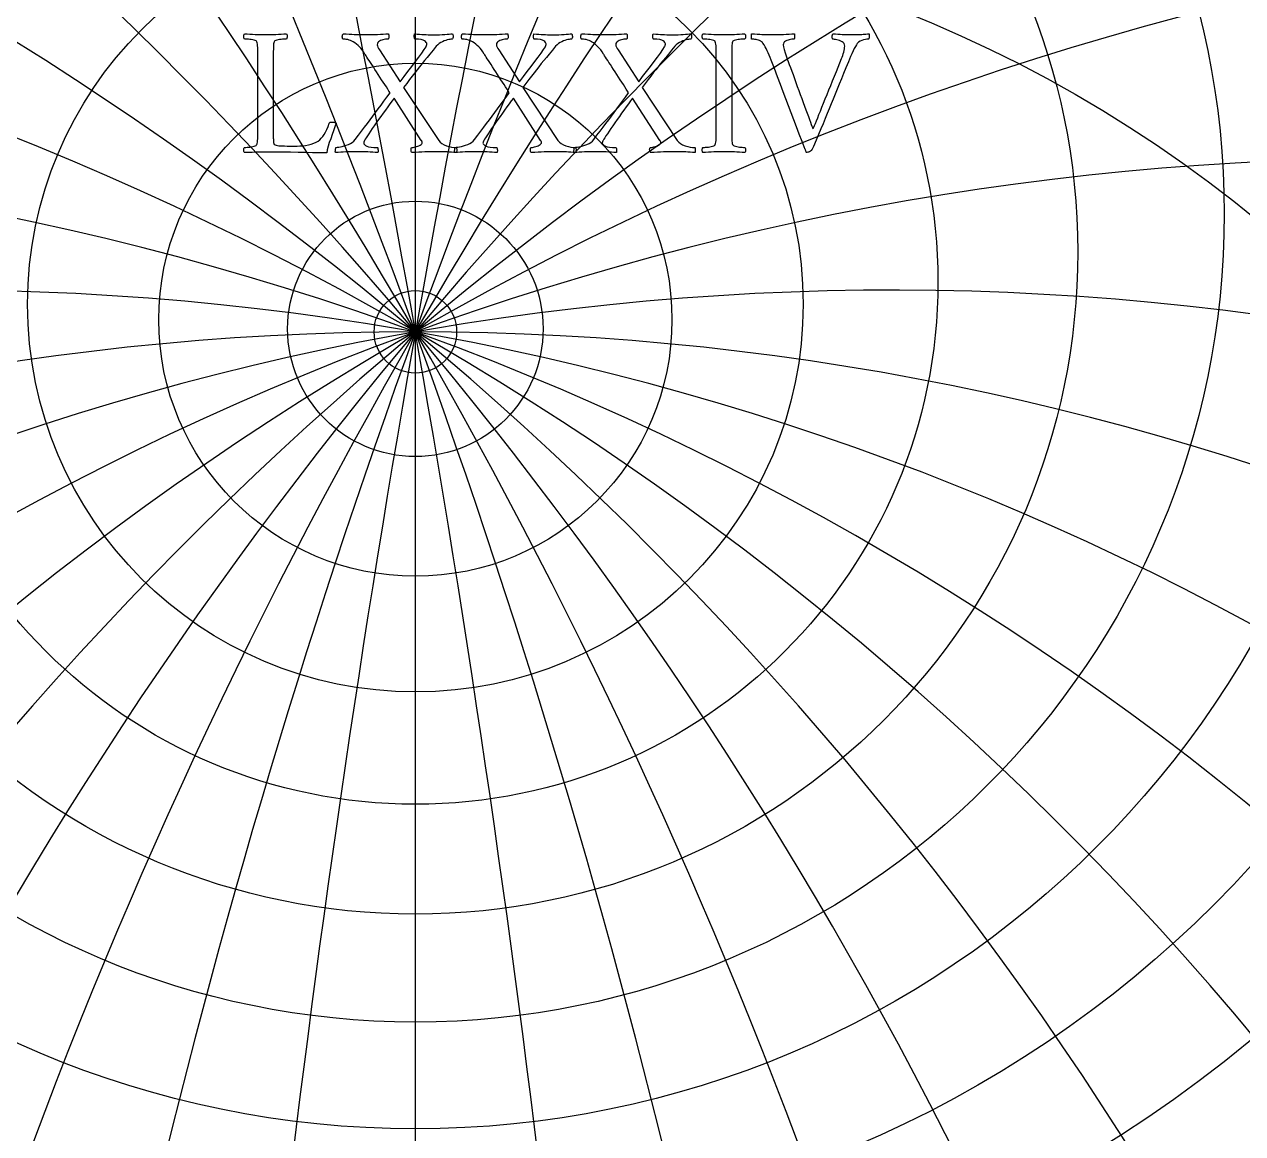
# Model space of a CAD drawing. Header units: millimetres. Extents: x -69 to 69, y -69 to 71.
# Drawn here: x -8.65 to 18.29, y 2.44 to 26.97 of the extents above; entities that cross this region are included whole.
import ezdxf

# ---------------------------------------------------------------- set-up
doc = ezdxf.new("R2010")
doc.units = ezdxf.units.MM
for name, color, linetype in [('ENGRAVE', 7, 'Continuous'), ('ENGRAVE_FINE', 8, 'Continuous'), ('TEXT', 5, 'Continuous')]:
    doc.layers.add(name, color=color, linetype=linetype)

msp = doc.modelspace()

# ---------------------------------------------------------------- linework, layer by layer
at = {"layer": 'ENGRAVE'}
msp.add_lwpolyline([(0, -68.4), (0, 68.4)], dxfattribs=at)
for centre, radius in [((0, 0), 68.4), ((0, 28.8432), 33.3517), ((0, 26.8182), 28.9689), ((0, 25.1801), 24.9848), ((0, 23.8544), 21.312), ((0, 0), 44.7739), ((0, 22.7867), 17.8831), ((0, 21.9369), 14.645), ((0, 21.2755), 11.5541), ((0, 0), 29.3085), ((0, 20.7809), 8.5741), ((0, 20.4378), 5.6736), ((0, 20.2359), 2.8242), ((0, 20.1692), 0.912)]:
    msp.add_circle(centre, radius, dxfattribs=at)
for centre, radius, start, end in [((0, 31.3587), 38.2501, 111.49393, 68.50607), ((0, 34.5126), 43.8255, 148.80664, 31.19336), ((0, 38.5209), 50.3089, 170.13999, 9.86001), ((0, 43.7121), 58.0444, 186.805648, 353.194352), ((0, 50.6077), 67.571, 200.977233, 339.022767), ((0, -39.6126), 59.7818, 41.5, 138.5), ((0, -39.6126), 59.7818, 41.5, 138.5)]:
    msp.add_arc(centre, radius, start, end, dxfattribs=at)
at = {"layer": 'ENGRAVE_FINE'}
for centre, radius, start, end in [((-339.0394, -39.6126), 344.2696, 3.796918, 18.104908), ((-339.0394, -39.6126), 344.2696, 3.796918, 18.104908), ((339.0394, -39.6126), 344.2696, 161.895092, 176.203082), ((339.0394, -39.6126), 344.2696, 161.895092, 176.203082), ((-164.2491, -39.6126), 174.7903, 7.643853, 36.432876), ((-164.2491, -39.6126), 174.7903, 7.643853, 36.432876), ((164.2491, -39.6126), 174.7903, 143.567124, 172.356147), ((164.2491, -39.6126), 174.7903, 143.567124, 172.356147), ((-103.5451, -39.6126), 119.5636, 11.59326, 55.206839), ((-103.5451, -39.6126), 119.5636, 11.59326, 55.206839), ((103.5451, -39.6126), 119.5636, 124.793161, 168.40674), ((103.5451, -39.6126), 119.5636, 124.793161, 168.40674), ((-71.2452, -39.6126), 93.004, 15.702685, 74.635415), ((-71.2452, -39.6126), 93.004, 15.702685, 74.635415), ((71.2452, -39.6126), 93.004, 105.364585, 164.297315), ((71.2452, -39.6126), 93.004, 105.364585, 164.297315), ((-50.1629, -39.6126), 78.0396, 20.037916, 94.860474), ((-50.1629, -39.6126), 78.0396, 20.037916, 94.860474), ((50.1629, -39.6126), 78.0396, 85.139526, 159.962084), ((50.1629, -39.6126), 78.0396, 85.139526, 159.962084), ((-34.515, -39.6126), 69.0301, 24.676911, 113.452999), ((-34.515, -39.6126), 69.0301, 24.676911, 113.452999), ((34.515, -39.6126), 69.0301, 66.547001, 155.323089), ((34.515, -39.6126), 69.0301, 66.547001, 155.323089), ((-21.7588, -39.6126), 63.6185, 29.714957, 123.166409), ((-21.7588, -39.6126), 63.6185, 29.714957, 123.166409), ((21.7588, -39.6126), 63.6185, 56.833591, 150.285043), ((21.7588, -39.6126), 63.6185, 56.833591, 150.285043), ((-10.5411, -39.6126), 60.704, 35.271588, 131.400216), ((-10.5411, -39.6126), 60.704, 35.271588, 131.400216), ((10.5411, -39.6126), 60.704, 48.599784, 144.728412), ((10.5411, -39.6126), 60.704, 48.599784, 144.728412)]:
    msp.add_arc(centre, radius, start, end, dxfattribs=at)
at = {"layer": 'TEXT'}
for points in [[(-3.1411, 24.604), (-3.1411, 24.5994), (-3.1411, 24.5939), (-3.1411, 24.5873), (-3.1411, 24.5797), (-3.1411, 24.5601), (-3.1411, 24.5377), (-3.1411, 24.5126), (-3.1411, 24.4847), (-3.1408, 24.456), (-3.1401, 24.4285), (-3.1388, 24.4024), (-3.137, 24.3775), (-3.1345, 24.3557), (-3.131, 24.339), (-3.1264, 24.3274), (-3.1208, 24.3208), (-3.0995, 24.3081), (-3.0758, 24.2981), (-3.0499, 24.2909), (-3.0217, 24.2864), (-2.9882, 24.2838), (-2.9464, 24.2819), (-2.8962, 24.2808), (-2.8377, 24.2804), (-2.6152, 24.2804), (-2.5572, 24.282), (-2.4964, 24.2869), (-2.4328, 24.2952), (-2.3664, 24.3067), (-2.3021, 24.3217), (-2.2446, 24.3405), (-2.1939, 24.3632), (-2.15, 24.3896), (-2.1142, 24.4184), (-2.0797, 24.4523), (-2.0465, 24.4912), (-2.0145, 24.5352), (-1.984, 24.5858), (-1.9553, 24.6444), (-1.9284, 24.7112), (-1.9032, 24.786), (-1.8967, 24.7966), (-1.885, 24.8042), (-1.8684, 24.8088), (-1.8466, 24.8103), (-1.8132, 24.8088), (-1.7859, 24.8042), (-1.7647, 24.7966), (-1.7495, 24.786), (-1.7785, 24.7038), (-1.8087, 24.6192), (-1.8402, 24.5319), (-1.8729, 24.4422), (-1.9034, 24.3544), (-1.928, 24.2733), (-1.9469, 24.1987), (-1.9599, 24.1307), (-2.1194, 24.1312), (-2.2784, 24.1327), (-2.437, 24.1353), (-2.595, 24.1388), (-2.7578, 24.1423), (-2.9307, 24.1449), (-3.1138, 24.1464), (-3.3069, 24.1469), (-3.3739, 24.1465), (-3.4374, 24.1454), (-3.4973, 24.1435), (-3.5537, 24.1408), (-3.6088, 24.1382), (-3.6649, 24.1363), (-3.7221, 24.1351), (-3.7802, 24.1347), (-3.7872, 24.1444), (-3.7918, 24.157), (-3.7942, 24.1727), (-3.7944, 24.1914), (-3.7927, 24.2101), (-3.7898, 24.2258), (-3.7856, 24.2384), (-3.7802, 24.248), (-3.7655, 24.2484), (-3.7458, 24.2495), (-3.721, 24.2514), (-3.6912, 24.2541), (-3.6592, 24.2577), (-3.628, 24.2627), (-3.5975, 24.2689), (-3.5678, 24.2763), (-3.5419, 24.2847), (-3.5228, 24.2935), (-3.5106, 24.3029), (-3.5051, 24.3127), (-3.4979, 24.3388), (-3.4925, 24.3684), (-3.4888, 24.4015), (-3.4869, 24.4381), (-3.486, 24.4773), (-3.4854, 24.518), (-3.485, 24.5602), (-3.4849, 24.604), (-3.4849, 26.2908), (-3.485, 26.3347), (-3.4854, 26.3773), (-3.486, 26.4186), (-3.4869, 26.4587), (-3.4888, 26.4962), (-3.4925, 26.53), (-3.4979, 26.5599), (-3.5051, 26.5861), (-3.5106, 26.5975), (-3.5228, 26.6074), (-3.5419, 26.6157), (-3.5678, 26.6225), (-3.5975, 26.6282), (-3.628, 26.6331), (-3.6592, 26.6373), (-3.6912, 26.6407), (-3.721, 26.6434), (-3.7458, 26.6453), (-3.7655, 26.6464), (-3.7802, 26.6468), (-3.7856, 26.6564), (-3.7898, 26.669), (-3.7927, 26.6847), (-3.7944, 26.7034), (-3.7942, 26.7221), (-3.7918, 26.7378), (-3.7872, 26.7504), (-3.7802, 26.7601), (-3.7198, 26.7579), (-3.6599, 26.7555), (-3.6004, 26.7529), (-3.5415, 26.7499), (-3.4831, 26.7473), (-3.4252, 26.7454), (-3.3678, 26.7443), (-3.311, 26.7439), (-3.2527, 26.7443), (-3.1952, 26.7454), (-3.1384, 26.7473), (-3.0824, 26.7499), (-3.0262, 26.7529), (-2.9686, 26.7555), (-2.9099, 26.7579), (-2.8498, 26.7601), (-2.8429, 26.7504), (-2.8382, 26.7378), (-2.8358, 26.7221), (-2.8357, 26.7034), (-2.8373, 26.6847), (-2.8402, 26.669), (-2.8444, 26.6564), (-2.8498, 26.6468), (-2.8645, 26.6464), (-2.8842, 26.6453), (-2.909, 26.6434), (-2.9388, 26.6407), (-2.9707, 26.6373), (-3.0015, 26.6331), (-3.0313, 26.6282), (-3.0602, 26.6225), (-3.0854, 26.6157), (-3.1047, 26.6074), (-3.1178, 26.5975), (-3.1249, 26.5861), (-3.1303, 26.5644), (-3.1345, 26.5396), (-3.1374, 26.5118), (-3.139, 26.4809), (-3.1399, 26.4478), (-3.1406, 26.4132), (-3.1409, 26.377), (-3.1411, 26.3394), (-3.1411, 26.3333), (-3.1411, 26.3272), (-3.1411, 26.3212), (-3.1411, 26.3151), (-3.1411, 26.309), (-3.1411, 26.303), (-3.1411, 26.2969), (-3.1411, 26.2908)], [(-1.1023, 26.7439), (-1.031, 26.7443), (-0.9627, 26.7454), (-0.8975, 26.7473), (-0.8353, 26.7499), (-0.7749, 26.7529), (-0.715, 26.7555), (-0.6556, 26.7579), (-0.5967, 26.7601), (-0.5931, 26.7499), (-0.5906, 26.7358), (-0.5891, 26.7176), (-0.5886, 26.6953), (-0.5896, 26.6741), (-0.5926, 26.6589), (-0.5977, 26.6498), (-0.6048, 26.6468), (-0.6207, 26.6462), (-0.6401, 26.6443), (-0.6632, 26.6411), (-0.6897, 26.6367), (-0.7175, 26.6306), (-0.7443, 26.6225), (-0.7701, 26.6124), (-0.7949, 26.6003), (-0.8161, 26.5855), (-0.8313, 26.5674), (-0.8404, 26.546), (-0.8434, 26.5214), (-0.8404, 26.4974), (-0.8313, 26.4698), (-0.8161, 26.4387), (-0.7949, 26.4041), (-0.3378, 25.7002), (-0.2498, 25.8178), (-0.1638, 25.9318), (-0.0799, 26.0423), (0.002, 26.1492), (0.0774, 26.2486), (0.1416, 26.3363), (0.1947, 26.4124), (0.2366, 26.4769), (0.2421, 26.487), (0.2462, 26.4971), (0.2492, 26.5072), (0.2508, 26.5173), (0.2517, 26.5264), (0.2523, 26.5335), (0.2527, 26.5386), (0.2528, 26.5416), (0.2498, 26.5563), (0.2407, 26.572), (0.2255, 26.5886), (0.2043, 26.6063), (0.1727, 26.6223), (0.1264, 26.6336), (0.0655, 26.6405), (-0.0101, 26.6427), (-0.0155, 26.6474), (-0.0197, 26.6574), (-0.0226, 26.6727), (-0.0243, 26.6933), (-0.0247, 26.7149), (-0.0238, 26.7333), (-0.0216, 26.7483), (-0.0182, 26.7601), (0.0388, 26.7561), (0.0925, 26.7525), (0.143, 26.7491), (0.1901, 26.7459), (0.2368, 26.7432), (0.2857, 26.7413), (0.3369, 26.7402), (0.3904, 26.7398), (0.4642, 26.7403), (0.5319, 26.7419), (0.5936, 26.7444), (0.6492, 26.7479), (0.6996, 26.7517), (0.7453, 26.755), (0.7865, 26.7578), (0.8232, 26.7601), (0.8269, 26.7504), (0.8298, 26.7378), (0.8319, 26.7221), (0.8333, 26.7034), (0.8329, 26.6845), (0.8298, 26.668), (0.8238, 26.6541), (0.8151, 26.6427), (0.8041, 26.6421), (0.7873, 26.6402), (0.7647, 26.6371), (0.7362, 26.6326), (0.7041, 26.6261), (0.6705, 26.6165), (0.6353, 26.6038), (0.5987, 26.5881), (0.5622, 26.5688), (0.5274, 26.5452), (0.4944, 26.5172), (0.4632, 26.485), (0.3907, 26.397), (0.3231, 26.3151), (0.2603, 26.2392), (0.2023, 26.1695), (0.147, 26.1025), (0.0925, 26.035), (0.0388, 25.967), (-0.0142, 25.8984), (-0.069, 25.8264), (-0.1284, 25.7478), (-0.1924, 25.6626), (-0.2609, 25.5708), (0.5158, 24.4058), (0.5479, 24.3663), (0.5876, 24.333), (0.6348, 24.3057), (0.6897, 24.2844), (0.7471, 24.2685), (0.802, 24.2571), (0.8543, 24.2503), (0.9041, 24.248), (0.9093, 24.2382), (0.9127, 24.2248), (0.9143, 24.2078), (0.9142, 24.1873), (0.9131, 24.1674), (0.9117, 24.1519), (0.91, 24.1411), (0.9081, 24.1347), (0.8515, 24.1387), (0.7989, 24.1423), (0.7504, 24.1457), (0.7059, 24.1489), (0.6611, 24.1516), (0.6118, 24.1535), (0.558, 24.1546), (0.4996, 24.155), (0.4193, 24.1546), (0.3443, 24.1535), (0.2747, 24.1516), (0.2103, 24.1489), (0.146, 24.1457), (0.0764, 24.1423), (0.0014, 24.1387), (-0.0789, 24.1347), (-0.086, 24.1449), (-0.091, 24.159), (-0.0941, 24.1772), (-0.0951, 24.1995), (-0.0941, 24.2207), (-0.091, 24.2359), (-0.086, 24.245), (-0.0789, 24.248), (-0.0648, 24.2488), (-0.047, 24.251), (-0.0254, 24.2548), (0, 24.2601), (0.0269, 24.2671), (0.0531, 24.2758), (0.0785, 24.2863), (0.1032, 24.2986), (0.1244, 24.3124), (0.1396, 24.3274), (0.1487, 24.3437), (0.1517, 24.3613), (0.1513, 24.3657), (0.1502, 24.3709), (0.1483, 24.3768), (0.1456, 24.3835), (0.1425, 24.3902), (0.1391, 24.3962), (0.1354, 24.4013), (0.1315, 24.4058), (-0.4713, 25.3362), (-0.5166, 25.2759), (-0.5638, 25.2123), (-0.6127, 25.1454), (-0.6634, 25.0752), (-0.7146, 25.0038), (-0.765, 24.9332), (-0.8147, 24.8633), (-0.8636, 24.7941), (-0.9104, 24.7274), (-0.9536, 24.6647), (-0.9933, 24.606), (-1.0295, 24.5514), (-1.0611, 24.5029), (-1.0871, 24.4624), (-1.1076, 24.43), (-1.1225, 24.4058), (-1.1248, 24.4012), (-1.1276, 24.3957), (-1.1309, 24.3891), (-1.1347, 24.3815), (-1.1382, 24.3732), (-1.1407, 24.3643), (-1.1423, 24.355), (-1.1428, 24.3451), (-1.1385, 24.3273), (-1.1256, 24.3102), (-1.1041, 24.2939), (-1.074, 24.2783), (-1.0335, 24.2651), (-0.981, 24.2556), (-0.9162, 24.2499), (-0.8394, 24.248), (-0.8339, 24.2382), (-0.8298, 24.2248), (-0.8269, 24.2078), (-0.8252, 24.1873), (-0.8248, 24.1674), (-0.8257, 24.1519), (-0.8279, 24.1411), (-0.8313, 24.1347), (-0.8861, 24.1387), (-0.9415, 24.1423), (-0.9974, 24.1457), (-1.0538, 24.1489), (-1.1101, 24.1516), (-1.166, 24.1535), (-1.2214, 24.1546), (-1.2762, 24.155), (-1.3503, 24.1546), (-1.4188, 24.1535), (-1.4818, 24.1516), (-1.5392, 24.1489), (-1.5943, 24.1457), (-1.6504, 24.1423), (-1.7076, 24.1387), (-1.7657, 24.1347), (-1.7689, 24.1462), (-1.7703, 24.1605), (-1.7699, 24.1776), (-1.7677, 24.1974), (-1.7648, 24.2165), (-1.7622, 24.2313), (-1.7598, 24.2418), (-1.7576, 24.248), (-1.7454, 24.2489), (-1.7248, 24.2516), (-1.6958, 24.256), (-1.6585, 24.2622), (-1.6163, 24.2708), (-1.5726, 24.2824), (-1.5273, 24.2971), (-1.4805, 24.3148), (-1.4357, 24.3359), (-1.3961, 24.3608), (-1.3618, 24.3895), (-1.3329, 24.422), (-1.2598, 24.517), (-1.1903, 24.608), (-1.1243, 24.695), (-1.0619, 24.7779), (-1.0013, 24.859), (-0.941, 24.9402), (-0.881, 25.0218), (-0.8212, 25.1036), (-0.7601, 25.1871), (-0.6963, 25.274), (-0.6297, 25.3641), (-0.5603, 25.4575), (-0.5841, 25.4961), (-0.6113, 25.5389), (-0.6418, 25.5861), (-0.6755, 25.6375), (-0.7112, 25.6918), (-0.7473, 25.7472), (-0.784, 25.804), (-0.8212, 25.862), (-0.8581, 25.9197), (-0.894, 25.9753), (-0.9289, 26.0289), (-0.9627, 26.0805), (-0.9946, 26.1288), (-1.0234, 26.1725), (-1.0492, 26.2117), (-1.072, 26.2463), (-1.0906, 26.2746), (-1.1038, 26.2949), (-1.1118, 26.307), (-1.1144, 26.311), (-1.1464, 26.3608), (-1.1776, 26.4051), (-1.2081, 26.4438), (-1.2378, 26.4769), (-1.2685, 26.5065), (-1.302, 26.5345), (-1.3383, 26.5611), (-1.3774, 26.5861), (-1.4046, 26.6012), (-1.4335, 26.6139), (-1.4642, 26.6244), (-1.4967, 26.6326), (-1.5282, 26.6388), (-1.5559, 26.6433), (-1.5798, 26.6459), (-1.5999, 26.6468), (-1.6069, 26.6498), (-1.612, 26.6589), (-1.615, 26.6741), (-1.616, 26.6953), (-1.615, 26.7176), (-1.612, 26.7358), (-1.6069, 26.7499), (-1.5999, 26.7601), (-1.5297, 26.7579), (-1.4649, 26.7555), (-1.4053, 26.7529), (-1.3511, 26.7499), (-1.2969, 26.7473), (-1.2373, 26.7454), (-1.1725, 26.7443), (-1.1023, 26.7439)], [(1.5351, 26.7439), (1.6064, 26.7443), (1.6747, 26.7454), (1.7399, 26.7473), (1.8021, 26.7499), (1.8625, 26.7529), (1.9225, 26.7555), (1.9819, 26.7579), (2.0408, 26.7601), (2.0443, 26.7499), (2.0469, 26.7358), (2.0484, 26.7176), (2.0489, 26.6953), (2.0479, 26.6741), (2.0448, 26.6589), (2.0398, 26.6498), (2.0327, 26.6468), (2.0168, 26.6462), (1.9973, 26.6443), (1.9743, 26.6411), (1.9477, 26.6367), (1.9199, 26.6306), (1.8931, 26.6225), (1.8673, 26.6124), (1.8426, 26.6003), (1.8213, 26.5855), (1.8062, 26.5674), (1.7971, 26.546), (1.794, 26.5214), (1.7971, 26.4974), (1.8062, 26.4698), (1.8213, 26.4387), (1.8426, 26.4041), (2.2997, 25.7002), (2.3877, 25.8178), (2.4736, 25.9318), (2.5576, 26.0423), (2.6395, 26.1492), (2.7148, 26.2486), (2.779, 26.3363), (2.8321, 26.4124), (2.8741, 26.4769), (2.8795, 26.487), (2.8837, 26.4971), (2.8866, 26.5072), (2.8882, 26.5173), (2.8891, 26.5264), (2.8898, 26.5335), (2.8901, 26.5386), (2.8903, 26.5416), (2.8872, 26.5563), (2.8781, 26.572), (2.863, 26.5886), (2.8417, 26.6063), (2.8101, 26.6223), (2.7639, 26.6336), (2.7029, 26.6405), (2.6273, 26.6427), (2.6219, 26.6474), (2.6177, 26.6574), (2.6148, 26.6727), (2.6132, 26.6933), (2.6128, 26.7149), (2.6137, 26.7333), (2.6158, 26.7483), (2.6192, 26.7601), (2.6763, 26.7561), (2.73, 26.7525), (2.7804, 26.7491), (2.8276, 26.7459), (2.8742, 26.7432), (2.9231, 26.7413), (2.9743, 26.7402), (3.0278, 26.7398), (3.1016, 26.7403), (3.1694, 26.7419), (3.2311, 26.7444), (3.2867, 26.7479), (3.337, 26.7517), (3.3828, 26.755), (3.424, 26.7578), (3.4606, 26.7601), (3.4643, 26.7504), (3.4672, 26.7378), (3.4694, 26.7221), (3.4707, 26.7034), (3.4704, 26.6845), (3.4672, 26.668), (3.4613, 26.6541), (3.4525, 26.6427), (3.4415, 26.6421), (3.4247, 26.6402), (3.4021, 26.6371), (3.3737, 26.6326), (3.3416, 26.6261), (3.3079, 26.6165), (3.2728, 26.6038), (3.2361, 26.5881), (3.1996, 26.5688), (3.1648, 26.5452), (3.1318, 26.5172), (3.1006, 26.485), (3.0282, 26.397), (2.9606, 26.3151), (2.8977, 26.2392), (2.8397, 26.1695), (2.7845, 26.1025), (2.73, 26.035), (2.6763, 25.967), (2.6233, 25.8984), (2.5684, 25.8264), (2.509, 25.7478), (2.445, 25.6626), (2.3765, 25.5708), (3.1532, 24.4058), (3.1853, 24.3663), (3.225, 24.333), (3.2723, 24.3057), (3.3271, 24.2844), (3.3845, 24.2685), (3.4394, 24.2571), (3.4917, 24.2503), (3.5415, 24.248), (3.5467, 24.2382), (3.5501, 24.2248), (3.5518, 24.2078), (3.5517, 24.1873), (3.5505, 24.1674), (3.5491, 24.1519), (3.5475, 24.1411), (3.5456, 24.1347), (3.489, 24.1387), (3.4364, 24.1423), (3.3878, 24.1457), (3.3433, 24.1489), (3.2986, 24.1516), (3.2493, 24.1535), (3.1954, 24.1546), (3.137, 24.155), (3.0568, 24.1546), (2.9818, 24.1535), (2.9121, 24.1516), (2.8478, 24.1489), (2.7835, 24.1457), (2.7138, 24.1423), (2.6388, 24.1387), (2.5586, 24.1347), (2.5515, 24.1449), (2.5464, 24.159), (2.5434, 24.1772), (2.5424, 24.1995), (2.5434, 24.2207), (2.5464, 24.2359), (2.5515, 24.245), (2.5586, 24.248), (2.5726, 24.2488), (2.5904, 24.251), (2.612, 24.2548), (2.6374, 24.2601), (2.6644, 24.2671), (2.6905, 24.2758), (2.7159, 24.2863), (2.7406, 24.2986), (2.7618, 24.3124), (2.777, 24.3274), (2.7861, 24.3437), (2.7891, 24.3613), (2.7888, 24.3657), (2.7876, 24.3709), (2.7857, 24.3768), (2.7831, 24.3835), (2.7799, 24.3902), (2.7765, 24.3962), (2.7728, 24.4013), (2.7689, 24.4058), (2.1662, 25.3362), (2.1208, 25.2759), (2.0737, 25.2123), (2.0247, 25.1454), (1.974, 25.0752), (1.9228, 25.0038), (1.8724, 24.9332), (1.8227, 24.8633), (1.7738, 24.7941), (1.727, 24.7274), (1.6838, 24.6647), (1.6441, 24.606), (1.608, 24.5514), (1.5763, 24.5029), (1.5503, 24.4624), (1.5298, 24.43), (1.5149, 24.4058), (1.5126, 24.4012), (1.5099, 24.3957), (1.5066, 24.3891), (1.5028, 24.3815), (1.4992, 24.3732), (1.4967, 24.3643), (1.4952, 24.355), (1.4947, 24.3451), (1.499, 24.3273), (1.5119, 24.3102), (1.5334, 24.2939), (1.5635, 24.2783), (1.6039, 24.2651), (1.6565, 24.2556), (1.7212, 24.2499), (1.7981, 24.248), (1.8035, 24.2382), (1.8077, 24.2248), (1.8106, 24.2078), (1.8122, 24.1873), (1.8126, 24.1674), (1.8117, 24.1519), (1.8096, 24.1411), (1.8062, 24.1347), (1.7513, 24.1387), (1.6959, 24.1423), (1.6401, 24.1457), (1.5837, 24.1489), (1.5273, 24.1516), (1.4714, 24.1535), (1.4161, 24.1546), (1.3612, 24.155), (1.2871, 24.1546), (1.2186, 24.1535), (1.1557, 24.1516), (1.0983, 24.1489), (1.0431, 24.1457), (0.987, 24.1423), (0.9299, 24.1387), (0.8717, 24.1347), (0.8686, 24.1462), (0.8672, 24.1605), (0.8676, 24.1776), (0.8697, 24.1974), (0.8726, 24.2165), (0.8753, 24.2313), (0.8777, 24.2418), (0.8798, 24.248), (0.8921, 24.2489), (0.9127, 24.2516), (0.9416, 24.256), (0.9789, 24.2622), (1.0212, 24.2708), (1.0649, 24.2824), (1.1101, 24.2971), (1.1569, 24.3148), (1.2018, 24.3359), (1.2414, 24.3608), (1.2756, 24.3895), (1.3046, 24.422), (1.3776, 24.517), (1.4472, 24.608), (1.5131, 24.695), (1.5756, 24.7779), (1.6361, 24.859), (1.6964, 24.9402), (1.7565, 25.0218), (1.8163, 25.1036), (1.8773, 25.1871), (1.9412, 25.274), (2.0078, 25.3641), (2.0772, 25.4575), (2.0533, 25.4961), (2.0261, 25.5389), (1.9957, 25.5861), (1.9619, 25.6375), (1.9263, 25.6918), (1.8901, 25.7472), (1.8534, 25.804), (1.8163, 25.862), (1.7794, 25.9197), (1.7435, 25.9753), (1.7086, 26.0289), (1.6747, 26.0805), (1.6428, 26.1288), (1.614, 26.1725), (1.5882, 26.2117), (1.5655, 26.2463), (1.5469, 26.2746), (1.5336, 26.2949), (1.5257, 26.307), (1.523, 26.311), (1.491, 26.3608), (1.4598, 26.4051), (1.4293, 26.4438), (1.3996, 26.4769), (1.3689, 26.5065), (1.3354, 26.5345), (1.2991, 26.5611), (1.2601, 26.5861), (1.2329, 26.6012), (1.2039, 26.6139), (1.1732, 26.6244), (1.1407, 26.6326), (1.1093, 26.6388), (1.0816, 26.6433), (1.0577, 26.6459), (1.0376, 26.6468), (1.0305, 26.6498), (1.0254, 26.6589), (1.0224, 26.6741), (1.0214, 26.6953), (1.0224, 26.7176), (1.0254, 26.7358), (1.0305, 26.7499), (1.0376, 26.7601), (1.1077, 26.7579), (1.1726, 26.7555), (1.2321, 26.7529), (1.2864, 26.7499), (1.3406, 26.7473), (1.4001, 26.7454), (1.465, 26.7443), (1.5351, 26.7439)], [(4.1726, 26.7439), (4.2439, 26.7443), (4.3121, 26.7454), (4.3774, 26.7473), (4.4396, 26.7499), (4.5, 26.7529), (4.5599, 26.7555), (4.6193, 26.7579), (4.6782, 26.7601), (4.6818, 26.7499), (4.6843, 26.7358), (4.6858, 26.7176), (4.6863, 26.6953), (4.6853, 26.6741), (4.6823, 26.6589), (4.6772, 26.6498), (4.6701, 26.6468), (4.6542, 26.6462), (4.6347, 26.6443), (4.6117, 26.6411), (4.5852, 26.6367), (4.5574, 26.6306), (4.5306, 26.6225), (4.5048, 26.6124), (4.48, 26.6003), (4.4588, 26.5855), (4.4436, 26.5674), (4.4345, 26.546), (4.4315, 26.5214), (4.4345, 26.4974), (4.4436, 26.4698), (4.4588, 26.4387), (4.48, 26.4041), (4.9371, 25.7002), (5.0251, 25.8178), (5.1111, 25.9318), (5.195, 26.0423), (5.2769, 26.1492), (5.3523, 26.2486), (5.4165, 26.3363), (5.4696, 26.4124), (5.5115, 26.4769), (5.517, 26.487), (5.5211, 26.4971), (5.524, 26.5072), (5.5257, 26.5173), (5.5266, 26.5264), (5.5272, 26.5335), (5.5276, 26.5386), (5.5277, 26.5416), (5.5247, 26.5563), (5.5156, 26.572), (5.5004, 26.5886), (5.4792, 26.6063), (5.4476, 26.6223), (5.4013, 26.6336), (5.3404, 26.6405), (5.2648, 26.6427), (5.2593, 26.6474), (5.2552, 26.6574), (5.2523, 26.6727), (5.2506, 26.6933), (5.2502, 26.7149), (5.2511, 26.7333), (5.2533, 26.7483), (5.2567, 26.7601), (5.3137, 26.7561), (5.3674, 26.7525), (5.4179, 26.7491), (5.465, 26.7459), (5.5117, 26.7432), (5.5606, 26.7413), (5.6118, 26.7402), (5.6652, 26.7398), (5.7391, 26.7403), (5.8068, 26.7419), (5.8685, 26.7444), (5.9241, 26.7479), (5.9745, 26.7517), (6.0202, 26.755), (6.0614, 26.7578), (6.0981, 26.7601), (6.1017, 26.7504), (6.1047, 26.7378), (6.1068, 26.7221), (6.1082, 26.7034), (6.1078, 26.6845), (6.1047, 26.668), (6.0987, 26.6541), (6.09, 26.6427), (6.079, 26.6421), (6.0622, 26.6402), (6.0396, 26.6371), (6.0111, 26.6326), (5.979, 26.6261), (5.9454, 26.6165), (5.9102, 26.6038), (5.8736, 26.5881), (5.837, 26.5688), (5.8023, 26.5452), (5.7693, 26.5172), (5.7381, 26.485), (5.6656, 26.397), (5.598, 26.3151), (5.5352, 26.2392), (5.4771, 26.1695), (5.4219, 26.1025), (5.3674, 26.035), (5.3137, 25.967), (5.2607, 25.8984), (5.2059, 25.8264), (5.1465, 25.7478), (5.0825, 25.6626), (5.014, 25.5708), (5.7906, 24.4058), (5.8228, 24.3663), (5.8624, 24.333), (5.9097, 24.3057), (5.9646, 24.2844), (6.022, 24.2685), (6.0768, 24.2571), (6.1292, 24.2503), (6.179, 24.248), (6.1842, 24.2382), (6.1876, 24.2248), (6.1892, 24.2078), (6.1891, 24.1873), (6.188, 24.1674), (6.1866, 24.1519), (6.1849, 24.1411), (6.183, 24.1347), (6.1264, 24.1387), (6.0738, 24.1423), (6.0253, 24.1457), (5.9808, 24.1489), (5.936, 24.1516), (5.8867, 24.1535), (5.8329, 24.1546), (5.7745, 24.155), (5.6942, 24.1546), (5.6192, 24.1535), (5.5496, 24.1516), (5.4852, 24.1489), (5.4209, 24.1457), (5.3512, 24.1423), (5.2763, 24.1387), (5.196, 24.1347), (5.1889, 24.1449), (5.1839, 24.159), (5.1808, 24.1772), (5.1798, 24.1995), (5.1808, 24.2207), (5.1839, 24.2359), (5.1889, 24.245), (5.196, 24.248), (5.21, 24.2488), (5.2279, 24.251), (5.2495, 24.2548), (5.2749, 24.2601), (5.3018, 24.2671), (5.328, 24.2758), (5.3534, 24.2863), (5.378, 24.2986), (5.3993, 24.3124), (5.4144, 24.3274), (5.4236, 24.3437), (5.4266, 24.3613), (5.4262, 24.3657), (5.4251, 24.3709), (5.4232, 24.3768), (5.4205, 24.3835), (5.4174, 24.3902), (5.4139, 24.3962), (5.4103, 24.4013), (5.4064, 24.4058), (4.8036, 25.3362), (4.7582, 25.2759), (4.7111, 25.2123), (4.6622, 25.1454), (4.6115, 25.0752), (4.5603, 25.0038), (4.5098, 24.9332), (4.4602, 24.8633), (4.4112, 24.7941), (4.3645, 24.7274), (4.3212, 24.6647), (4.2816, 24.606), (4.2454, 24.5514), (4.2138, 24.5029), (4.1878, 24.4624), (4.1673, 24.43), (4.1524, 24.4058), (4.1501, 24.4012), (4.1473, 24.3957), (4.144, 24.3891), (4.1402, 24.3815), (4.1367, 24.3732), (4.1342, 24.3643), (4.1326, 24.355), (4.1321, 24.3451), (4.1364, 24.3273), (4.1493, 24.3102), (4.1708, 24.2939), (4.2009, 24.2783), (4.2414, 24.2651), (4.2939, 24.2556), (4.3587, 24.2499), (4.4355, 24.248), (4.441, 24.2382), (4.4451, 24.2248), (4.448, 24.2078), (4.4497, 24.1873), (4.4501, 24.1674), (4.4492, 24.1519), (4.447, 24.1411), (4.4436, 24.1347), (4.3887, 24.1387), (4.3334, 24.1423), (4.2775, 24.1457), (4.2211, 24.1489), (4.1647, 24.1516), (4.1089, 24.1535), (4.0535, 24.1546), (3.9986, 24.155), (3.9246, 24.1546), (3.856, 24.1535), (3.7931, 24.1516), (3.7357, 24.1489), (3.6806, 24.1457), (3.6245, 24.1423), (3.5673, 24.1387), (3.5092, 24.1347), (3.506, 24.1462), (3.5046, 24.1605), (3.505, 24.1776), (3.5072, 24.1974), (3.5101, 24.2165), (3.5127, 24.2313), (3.5151, 24.2418), (3.5173, 24.248), (3.5295, 24.2489), (3.5501, 24.2516), (3.5791, 24.256), (3.6164, 24.2622), (3.6586, 24.2708), (3.7023, 24.2824), (3.7476, 24.2971), (3.7944, 24.3148), (3.8392, 24.3359), (3.8788, 24.3608), (3.9131, 24.3895), (3.942, 24.422), (4.0151, 24.517), (4.0846, 24.608), (4.1506, 24.695), (4.213, 24.7779), (4.2736, 24.859), (4.3339, 24.9402), (4.3939, 25.0218), (4.4537, 25.1036), (4.5148, 25.1871), (4.5786, 25.274), (4.6452, 25.3641), (4.7146, 25.4575), (4.6907, 25.4961), (4.6636, 25.5389), (4.6331, 25.5861), (4.5993, 25.6375), (4.5637, 25.6918), (4.5275, 25.7472), (4.4909, 25.804), (4.4537, 25.862), (4.4168, 25.9197), (4.3809, 25.9753), (4.346, 26.0289), (4.3121, 26.0805), (4.2803, 26.1288), (4.2515, 26.1725), (4.2257, 26.2117), (4.2029, 26.2463), (4.1843, 26.2746), (4.1711, 26.2949), (4.1631, 26.307), (4.1604, 26.311), (4.1285, 26.3608), (4.0972, 26.4051), (4.0668, 26.4438), (4.0371, 26.4769), (4.0064, 26.5065), (3.9729, 26.5345), (3.9366, 26.5611), (3.8975, 26.5861), (3.8703, 26.6012), (3.8414, 26.6139), (3.8107, 26.6244), (3.7782, 26.6326), (3.7467, 26.6388), (3.719, 26.6433), (3.6951, 26.6459), (3.675, 26.6468), (3.668, 26.6498), (3.6629, 26.6589), (3.6599, 26.6741), (3.6588, 26.6953), (3.6599, 26.7176), (3.6629, 26.7358), (3.668, 26.7499), (3.675, 26.7601), (3.7452, 26.7579), (3.81, 26.7555), (3.8696, 26.7529), (3.9238, 26.7499), (3.978, 26.7473), (4.0376, 26.7454), (4.1024, 26.7443), (4.1726, 26.7439)], [(6.8262, 26.7439), (6.8845, 26.7443), (6.942, 26.7454), (6.9988, 26.7473), (7.0548, 26.7499), (7.111, 26.7529), (7.1685, 26.7555), (7.2273, 26.7579), (7.2874, 26.7601), (7.2943, 26.7504), (7.299, 26.7378), (7.3014, 26.7221), (7.3015, 26.7034), (7.2999, 26.6847), (7.297, 26.669), (7.2928, 26.6564), (7.2874, 26.6468), (7.2727, 26.6464), (7.253, 26.6453), (7.2282, 26.6434), (7.1984, 26.6407), (7.1665, 26.6373), (7.1357, 26.6331), (7.1058, 26.6282), (7.077, 26.6225), (7.0517, 26.6157), (7.0325, 26.6074), (7.0194, 26.5975), (7.0123, 26.5861), (7.0069, 26.5644), (7.0027, 26.5396), (6.9998, 26.5118), (6.9981, 26.4809), (6.9972, 26.4478), (6.9966, 26.4132), (6.9962, 26.377), (6.9961, 26.3394), (6.9961, 26.3333), (6.9961, 26.3272), (6.9961, 26.3212), (6.9961, 26.3151), (6.9961, 26.309), (6.9961, 26.303), (6.9961, 26.2969), (6.9961, 26.2908), (6.9961, 24.604), (6.9961, 24.5979), (6.9961, 24.5918), (6.9961, 24.5858), (6.9961, 24.5797), (6.9961, 24.5736), (6.9961, 24.5676), (6.9961, 24.5615), (6.9961, 24.5554), (6.9962, 24.5179), (6.9966, 24.4821), (6.9972, 24.4481), (6.9981, 24.4159), (6.9998, 24.3859), (7.0027, 24.3587), (7.0069, 24.3343), (7.0123, 24.3127), (7.0194, 24.3029), (7.0325, 24.2935), (7.0517, 24.2847), (7.077, 24.2763), (7.1058, 24.2689), (7.1357, 24.2627), (7.1665, 24.2577), (7.1984, 24.2541), (7.2282, 24.2514), (7.253, 24.2495), (7.2727, 24.2484), (7.2874, 24.248), (7.2928, 24.2384), (7.297, 24.2258), (7.2999, 24.2101), (7.3015, 24.1914), (7.3014, 24.1727), (7.299, 24.157), (7.2943, 24.1444), (7.2874, 24.1347), (7.2273, 24.1387), (7.1685, 24.1423), (7.111, 24.1457), (7.0548, 24.1489), (6.9988, 24.1516), (6.942, 24.1535), (6.8845, 24.1546), (6.8262, 24.155), (6.7693, 24.1546), (6.7119, 24.1535), (6.654, 24.1516), (6.5956, 24.1489), (6.5367, 24.1457), (6.4773, 24.1423), (6.4174, 24.1387), (6.357, 24.1347), (6.35, 24.1444), (6.3453, 24.157), (6.3429, 24.1727), (6.3428, 24.1914), (6.3445, 24.2101), (6.3474, 24.2258), (6.3515, 24.2384), (6.357, 24.248), (6.3716, 24.2484), (6.3914, 24.2495), (6.4161, 24.2514), (6.446, 24.2541), (6.4779, 24.2577), (6.5092, 24.2627), (6.5396, 24.2689), (6.5693, 24.2763), (6.5953, 24.2847), (6.6143, 24.2935), (6.6266, 24.3029), (6.632, 24.3127), (6.6392, 24.3388), (6.6447, 24.3684), (6.6483, 24.4015), (6.6502, 24.4381), (6.6511, 24.4773), (6.6518, 24.518), (6.6521, 24.5602), (6.6523, 24.604), (6.6523, 26.2908), (6.6521, 26.3347), (6.6518, 26.3773), (6.6511, 26.4186), (6.6502, 26.4587), (6.6483, 26.4962), (6.6447, 26.53), (6.6392, 26.5599), (6.632, 26.5861), (6.6266, 26.5975), (6.6143, 26.6074), (6.5953, 26.6157), (6.5693, 26.6225), (6.5396, 26.6282), (6.5092, 26.6331), (6.4779, 26.6373), (6.446, 26.6407), (6.4161, 26.6434), (6.3914, 26.6453), (6.3716, 26.6464), (6.357, 26.6468), (6.3515, 26.6564), (6.3474, 26.669), (6.3445, 26.6847), (6.3428, 26.7034), (6.3429, 26.7221), (6.3453, 26.7378), (6.35, 26.7504), (6.357, 26.7601), (6.4174, 26.7579), (6.4773, 26.7555), (6.5367, 26.7529), (6.5956, 26.7499), (6.654, 26.7473), (6.7119, 26.7454), (6.7693, 26.7443), (6.8262, 26.7439)], [(7.8901, 26.7439), (7.9543, 26.7443), (8.0175, 26.7454), (8.0797, 26.7473), (8.1409, 26.7499), (8.2013, 26.7529), (8.2612, 26.7555), (8.3206, 26.7579), (8.3796, 26.7601), (8.383, 26.7501), (8.3851, 26.7363), (8.386, 26.7187), (8.3856, 26.6974), (8.384, 26.6768), (8.3811, 26.6615), (8.3769, 26.6515), (8.3715, 26.6468), (8.3607, 26.6462), (8.3447, 26.6443), (8.3233, 26.6411), (8.2966, 26.6367), (8.2677, 26.6306), (8.2395, 26.6225), (8.2121, 26.6124), (8.1854, 26.6003), (8.1624, 26.5852), (8.1459, 26.5664), (8.1361, 26.5438), (8.1328, 26.5173), (8.1373, 26.4764), (8.151, 26.4182), (8.1738, 26.3429), (8.2056, 26.2504), (8.2232, 26.2022), (8.2435, 26.1467), (8.2667, 26.0839), (8.2926, 26.0137), (8.3205, 25.938), (8.3497, 25.8585), (8.3802, 25.7752), (8.4119, 25.6881), (8.4444, 25.5991), (8.4771, 25.5101), (8.5101, 25.4211), (8.5434, 25.3321), (8.576, 25.2449), (8.6071, 25.1612), (8.6367, 25.0811), (8.6647, 25.0045), (8.6908, 24.933), (8.7143, 24.8684), (8.7353, 24.8107), (8.7537, 24.7597), (8.769, 24.7176), (8.7805, 24.6864), (8.7882, 24.6661), (8.7922, 24.6566), (8.7985, 24.6704), (8.8094, 24.6955), (8.8248, 24.732), (8.8447, 24.7799), (8.8684, 24.8372), (8.8948, 24.9018), (8.924, 24.9737), (8.956, 25.053), (8.9902, 25.1381), (9.0263, 25.2274), (9.0641, 25.3211), (9.1036, 25.4191), (9.1442, 25.5196), (9.185, 25.6208), (9.2261, 25.7229), (9.2675, 25.8256), (9.3083, 25.9273), (9.3479, 26.0259), (9.3862, 26.1214), (9.4232, 26.214), (9.4369, 26.2488), (9.4495, 26.2847), (9.4611, 26.3217), (9.4717, 26.3596), (9.4806, 26.3965), (9.4869, 26.4304), (9.4907, 26.4612), (9.492, 26.489), (9.4886, 26.5194), (9.4783, 26.5457), (9.4613, 26.5679), (9.4374, 26.5861), (9.4096, 26.601), (9.3807, 26.6134), (9.3509, 26.6233), (9.3201, 26.6306), (9.2911, 26.6359), (9.267, 26.6397), (9.2476, 26.642), (9.2331, 26.6427), (9.226, 26.6492), (9.2209, 26.6604), (9.2179, 26.6765), (9.2169, 26.6974), (9.2179, 26.7187), (9.2209, 26.7363), (9.226, 26.7501), (9.2331, 26.7601), (9.2869, 26.7579), (9.3393, 26.7555), (9.3901, 26.7529), (9.4394, 26.7499), (9.4887, 26.7473), (9.5395, 26.7454), (9.5918, 26.7443), (9.6457, 26.7439), (9.6898, 26.744), (9.7291, 26.7444), (9.7636, 26.745), (9.7933, 26.7459), (9.8205, 26.747), (9.8474, 26.7484), (9.8741, 26.7501), (9.9005, 26.752), (9.9283, 26.754), (9.9592, 26.756), (9.9931, 26.758), (10.03, 26.7601), (10.0333, 26.7499), (10.035, 26.7358), (10.0353, 26.7176), (10.034, 26.6953), (10.0317, 26.6741), (10.029, 26.6589), (10.0257, 26.6498), (10.0219, 26.6468), (10.0058, 26.6455), (9.9819, 26.6417), (9.9502, 26.6354), (9.9106, 26.6266), (9.8693, 26.6139), (9.8323, 26.5962), (9.7995, 26.5735), (9.7711, 26.5457), (9.7515, 26.5203), (9.7291, 26.4845), (9.704, 26.4383), (9.676, 26.3818), (9.6476, 26.3208), (9.6209, 26.261), (9.596, 26.2025), (9.5729, 26.1452), (9.5194, 26.0125), (9.4682, 25.8853), (9.4193, 25.7637), (9.3726, 25.6476), (9.3274, 25.5354), (9.2826, 25.4252), (9.2384, 25.3169), (9.1947, 25.2108), (9.1508, 25.1046), (9.1062, 24.9964), (9.0608, 24.8861), (9.0146, 24.7739), (8.9666, 24.6576), (8.9155, 24.5352), (8.8614, 24.4068), (8.8043, 24.2723), (8.7877, 24.2369), (8.7704, 24.2076), (8.7523, 24.1843), (8.7335, 24.1671), (8.7142, 24.1547), (8.6946, 24.1459), (8.6747, 24.1406), (8.6546, 24.1388), (8.6488, 24.1404), (8.6435, 24.1454), (8.6387, 24.1536), (8.6344, 24.1651), (8.6304, 24.1773), (8.6263, 24.1878), (8.6223, 24.1966), (8.6182, 24.2035), (8.5526, 24.3766), (8.4893, 24.5438), (8.4282, 24.7052), (8.3694, 24.8609), (8.3115, 25.0142), (8.2531, 25.1688), (8.1942, 25.3247), (8.1348, 25.4818), (8.0733, 25.6436), (8.0079, 25.8135), (7.9388, 25.9915), (7.8658, 26.1776), (7.8437, 26.2347), (7.8218, 26.2888), (7.8002, 26.3399), (7.7788, 26.3879), (7.757, 26.4334), (7.7338, 26.4769), (7.7094, 26.5184), (7.6838, 26.5578), (7.6716, 26.5732), (7.6555, 26.5871), (7.6352, 26.5995), (7.611, 26.6104), (7.5848, 26.6197), (7.5589, 26.6276), (7.5332, 26.6339), (7.5078, 26.6387), (7.4842, 26.6422), (7.4638, 26.6448), (7.4468, 26.6463), (7.433, 26.6468), (7.4312, 26.6502), (7.4299, 26.6604), (7.4292, 26.6775), (7.4289, 26.7014), (7.4292, 26.7255), (7.4299, 26.7434), (7.4312, 26.7549), (7.433, 26.7601), (7.4988, 26.7579), (7.5589, 26.7555), (7.6131, 26.7529), (7.6615, 26.7499), (7.71, 26.7473), (7.7642, 26.7454), (7.8242, 26.7443), (7.8901, 26.7439)]]:
    msp.add_lwpolyline(points, close=True, dxfattribs=at)

doc.saveas('drawing.dxf')
